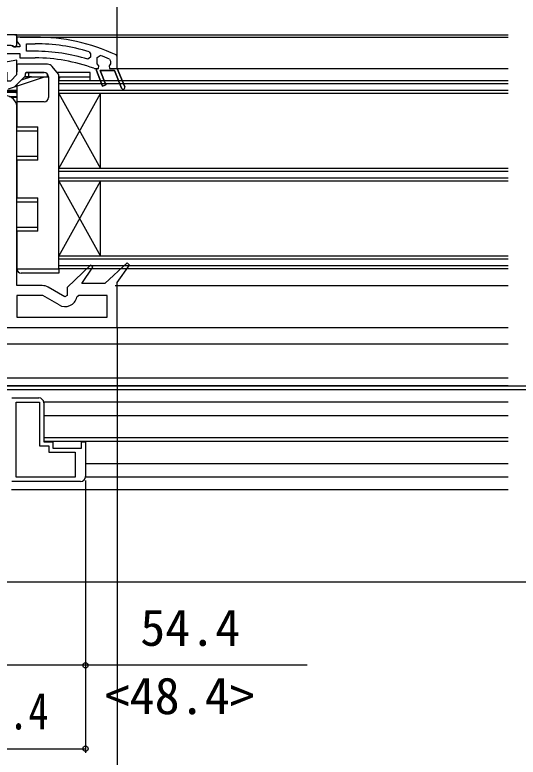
# Model space of a CAD drawing. Units: millimetres, scale not verified. Extents: x -525 to 525, y -783 to 779.
# Drawn here: x -69 to 51.4, y -646.6 to -468.9 of the extents above; entities that cross this region are included whole.
import ezdxf
from ezdxf.enums import TextEntityAlignment as Align

# ---------------------------------------------------------------- set-up
doc = ezdxf.new("R2010")
doc.units = ezdxf.units.MM
doc.header["$LTSCALE"] = 4
for name, color, linetype in [('0-2_YKK_11', 7, 'Continuous'), ('0-4_YKK_12', 2, 'Continuous'), ('0-5_YKK_13', 4, 'Continuous'), ('0-7_YKK_D', 6, 'Continuous')]:
    doc.layers.add(name, color=color, linetype=linetype)
doc.styles.add('ＭＳ ゴシック', font='')
doc.styles.get('ＭＳ ゴシック').set_extended_font_data('MS Gothic')

msp = doc.modelspace()

# ---------------------------------------------------------------- linework, layer by layer
at = {"layer": '0-2_YKK_11'}
for points in [[(-68.499, -473.7), (-140.499, -473.7), (-140.499, -485.566), (-140.577, -485.7), (-137.158, -488.605), (-136.64, -487.995), (-139.36, -485.684)], [(-71.399, -488.2), (-75.299, -488.2), (-75.299, -483.344), (-70.899, -482.568), (-70.899, -484.7), (-69.999, -484.7), (-68.499, -483.2), (-68.499, -479.708), (-75.299, -480.907), (-75.299, -476.1), (-69.943, -476.1), (-69.264, -476.524), (-68.799, -476.558), (-68.499, -476.1), (-68.499, -475.2), (-68.499, -473.7)], [(-64.133, -474.2), (-68.5, -474.2), (-68.5, -475.3), (-68.062, -475.796), (-67.8, -476.094), (-67.8, -476.5), (-69.2, -476.5), (-69.6, -476.3), (-71.017, -476.113)], [(-71.017, -476.113), (-75, -479.225), (-75, -480.7), (-73.899, -480.7), (-73.399, -480.225), (-73.208, -479.855), (-70.961, -478.1), (-67.8, -478.1), (-67.8, -479.2), (-64.133, -479.2)], [(-64.133, -477.6), (-66.2, -477.6), (-66.2, -475.8), (-64.133, -475.8)], [(-51.255, -477.709), (-50.9, -478.187), (-50.9, -479.024), (-51.548, -479.501)], [(-43.472, -486.448), (-45.162, -482.2), (-48.639, -482.2), (-47.265, -485.652), (-48.009, -485.948), (-49.5, -482.2), (-49.5, -481.7), (-49, -481.7), (-48.925, -481.11), (-49.3, -480.625), (-49.3, -480.6), (-49.3, -479.065), (-48.625, -478.596)], [(-46.4, -479.495), (-46.1, -479.953), (-46.1, -480.625), (-46.475, -481.11), (-46.4, -481.7), (-44.5, -481.7), (-42.728, -486.152), (-44.5, -481.7), (-44.5, -478.918), (-44.79, -478.464)], [(-50.117, -481.67), (-49.946, -481.7), (-49.5, -481.7), (-49.5, -482.2), (-48.009, -485.948), (-47.265, -485.652), (-48.639, -482.2), (-45.162, -482.2), (-43.472, -486.448)], [(-62.473, -533.7), (-68.499, -533.7), (-68.499, -491.1)], [(-116.499, -543.7), (-44.499, -543.7), (-44.499, -532.99), (-41.548, -528.795), (-42.139, -528.277), (-47.499, -533.2), (-52.965, -533.2), (-50.344, -529.288), (-50.949, -528.784), (-56.499, -534.187), (-56.499, -536.045), (-57.066, -536.373), (-61.023, -534.089)], [(-68.499, -541.3), (-46.899, -541.3), (-46.899, -536.1), (-53.687, -536.1), (-54.174, -536.487)], [(-58.449, -538.345), (-62.339, -536.1), (-68.499, -536.1), (-68.499, -541.3)], [(-69.7, -560.6), (-63.3, -560.6)], [(-62.1, -561.8), (-62.1, -571.1), (-59.9, -571.1), (-59.9, -572.6), (-53.1, -572.6), (-53.1, -571.1), (-52.1, -571.1), (-52.1, -579.4)], [(-53.3, -580.6), (-69.7, -580.6)]]:
    msp.add_lwpolyline(points, dxfattribs=at)
msp.add_lwpolyline([(-68.7, -579.6), (-68.7, -561.6), (-63.1, -561.6), (-63.1, -572.1), (-60.9, -572.1), (-60.9, -573.6), (-54.6, -573.6), (-54.6, -579.6)], close=True, dxfattribs=at)
for centre, radius, start, end in [((-64.133, -520.2), 46, 65.13402, 89.99999), ((-64.133, -520.2), 44.4, 73.13981, 90.00001), ((-64.133, -520.2), 42.6, 72.81723, 90.00001), ((-64.133, -520.2), 41, 70.01112, 90.00001), ((-64.133, -520.2), 44.4, 66.46078, 69.55779), ((-43.1, -486.3), 0.4, 201.69939, 21.69941), ((-43.1, -486.3), 0.4, 201.69939, 21.69941), ((-71.399, -491.1), 2.9, 0.00001, 89.99999), ((-62.473, -536.6), 2.9, 60.00001, 90.00002), ((-56.999, -535.834), 2.9, 239.99998, 346.9794), ((-63.3, -561.8), 1.2, 0.00001, 89.99999), ((-53.3, -579.4), 1.2, 270.00001, 359.99999)]:
    msp.add_arc(centre, radius, start, end, dxfattribs=at)
at = {"layer": '0-4_YKK_12'}
for p, q in [((-68.999, -473.7), (49, -473.698)), ((-67.749, -474.195), (49, -474.195)), ((-44.499, -481.7), (49, -481.7)), ((49, -484.695), (-58.499, -484.695)), ((-58.499, -508.695), (-58.499, -484.695)), ((-58.499, -529.695), (-58.499, -484.695)), ((49, -485.395), (-58.499, -485.395)), ((49, -486.995), (-58.499, -486.995)), ((49, -487.695), (-58.499, -487.695)), ((-58.499, -505.695), (-48.499, -487.695)), ((-58.499, -487.695), (-48.499, -505.695)), ((-48.499, -505.695), (-48.499, -487.695)), ((49, -505.695), (-58.499, -505.695)), ((49, -506.395), (-58.499, -506.395)), ((49, -507.995), (-58.499, -507.995)), ((49, -508.695), (-58.499, -508.695)), ((-58.499, -526.695), (-48.499, -508.695)), ((-58.499, -508.695), (-48.499, -526.695)), ((-48.499, -526.695), (-48.499, -508.695)), ((49, -526.695), (-58.499, -526.695)), ((49, -527.395), (-58.499, -527.395)), ((49, -528.995), (-58.499, -528.995)), ((49, -529.695), (-58.499, -529.695)), ((-44.999, -533.7), (49, -533.699)), ((-84.62, -543.7), (49, -543.7)), ((49, -547.7), (-109, -547.7)), ((49, -555.9), (-107, -555.9)), ((49, -557.7), (-107, -557.7)), ((49, -561.6), (-62.117, -561.6)), ((49, -564.85), (-62.1, -564.85)), ((49, -570.15), (-62.1, -570.15)), ((49, -571.049), (-61.967, -571.049)), ((49, -576.35), (-52.1, -576.35)), ((-54.884, -579.6), (-68.416, -579.6)), ((49, -579.6), (-52.117, -579.6)), ((49, -582.6), (-69.798, -582.6))]:
    msp.add_line(p, q, dxfattribs=at)
at = {"layer": '0-5_YKK_13'}
for p, q in [((-68.52, -480.698), (-68.499, -480.698)), ((-68.499, -480.898), (-68.499, -480.698)), ((-68.499, -480.898), (-68.499, -482.491)), ((-61.22, -480.698), (-68.299, -480.698)), ((-58.565, -483.116), (-60.049, -481.261)), ((-66.499, -483.319), (-66.499, -482.898)), ((-66.299, -482.698), (-61.999, -482.698)), ((-62.099, -482.698), (-66.299, -482.698)), ((-65.749, -482.698), (-65.749, -483.698)), ((-61.999, -482.698), (-62.099, -482.698)), ((-61.249, -483.037), (-61.249, -483.698)), ((-51.299, -482.698), (-58.899, -482.698)), ((-58.499, -529.698), (-58.499, -483.303)), ((-69.025, -486.052), (-66.646, -483.673)), ((-65.039, -483.698), (-67.513, -484.54)), ((-66.671, -483.698), (-60.999, -483.698)), ((-65.039, -483.698), (-66.671, -483.698)), ((-60.999, -484.699), (-61, -484.699)), ((-60.999, -483.698), (-60.999, -488.698)), ((-58.499, -483.698), (-51.299, -483.698)), ((-58.499, -483.698), (-58.499, -484.699)), ((-51, -484.699), (-58.499, -484.699)), ((-58.294, -483.905), (-58.294, -484.005)), ((-56.706, -484.699), (-56.706, -484.699)), ((-55.119, -483.805), (-55.119, -483.905)), ((-53.531, -484.599), (-53.531, -484.699)), ((-51.944, -483.705), (-51.944, -483.805)), ((-51.299, -483.698), (-50.999, -483.698)), ((-51, -484.699), (-50.999, -483.698)), ((-68.499, -485.527), (-68.499, -489.698)), ((-74.499, -487.198), (-68.799, -487.198)), ((-68.799, -487.498), (-74.499, -487.498)), ((-70.341, -488.398), (-68.499, -488.398)), ((-68.499, -488.698), (-69.772, -488.698)), ((-68.799, -487.198), (-68.799, -487.498)), ((-68.499, -489.698), (-68.499, -495.698)), ((-61.999, -489.698), (-68.499, -489.698)), ((-68.499, -495.698), (-63.499, -495.698)), ((-63.499, -503.698), (-63.499, -495.698)), ((-68.499, -502.698), (-63.499, -502.698)), ((-68.499, -503.698), (-68.499, -502.698)), ((-68.499, -503.698), (-68.499, -512.698)), ((-63.499, -503.698), (-68.499, -503.698)), ((-68.499, -512.698), (-63.499, -512.698)), ((-63.499, -520.698), (-63.499, -512.698)), ((-68.499, -519.698), (-63.499, -519.698)), ((-68.499, -520.698), (-68.499, -519.698)), ((-68.499, -520.698), (-68.499, -529.698)), ((-63.499, -520.698), (-68.499, -520.698)), ((-68.499, -529.698), (-58.499, -529.698)), ((-58.499, -530.698), (-67.499, -530.698)), ((-58.499, -529.698), (-58.499, -530.698))]:
    msp.add_line(p, q, dxfattribs=at)
for points in [[(-50.999, -483.698), (-50.999, -482.698), (-51.299, -482.698)], [(-70.516, -486.618), (-61.934, -483.698), (-60.999, -483.698)], [(-73.699, -487.198), (-73.699, -486.898), (-68.499, -486.898)], [(-63.499, -496.698), (-68.499, -496.698), (-68.499, -495.698)], [(-63.499, -513.698), (-68.499, -513.698), (-68.499, -512.698)]]:
    msp.add_lwpolyline(points, dxfattribs=at)
for centre, radius, start, end in [((-68.299, -480.898), 0.2, 90, 180), ((-61.22, -482.198), 1.5, 38.65981, 90), ((-66.999, -483.319), 0.5, 315, 0), ((-66.299, -482.898), 0.2, 90, 180), ((-61.999, -483.698), 1, 0, 90), ((-58.799, -483.303), 0.3, 0, 38.65981), ((-68.799, -486.898), 0.3, 270, 0), ((-68.799, -486.898), 0.6, 270, 300), ((-61.999, -488.698), 1, 270, 0), ((-67.499, -529.698), 1, 180, 270)]:
    msp.add_arc(centre, radius, start, end, dxfattribs=at)
at = {"layer": '0-7_YKK_D'}
for p, q in [((-44.499, -479.648), (-44.499, -399.703)), ((-44.499, -543.7), (-44.499, -701.7)), ((-106, -557.7), (86.503, -557.7)), ((-106, -557.7), (86.503, -557.7)), ((-86, -558.6), (86.503, -558.6)), ((-86, -558.6), (86.503, -558.6)), ((-52.1, -580.4), (-52.1, -645.6)), ((-52.1, -580.4), (-52.1, -625.6)), ((-96.5, -604.6), (86.503, -604.6)), ((-52.1, -624.6), (-106.5, -624.6)), ((0.898, -624.6), (-52.1, -624.6)), ((-81.5, -644.6), (-52.1, -644.6))]:
    msp.add_line(p, q, dxfattribs=at)
for centre in [(-52.1, -624.6), (-52.1, -644.6)]:
    msp.add_circle(centre, 0.637, dxfattribs=at)

# ---------------------------------------------------------------- texts
at = {"layer": '0-7_YKK_D', "style": 'ＭＳ ゴシック'}
for s, p in [('54.4', (-39.011, -622.6)), ('<48.4>', (-47.534, -638.941))]:
    msp.add_text(s, height=8.798, dxfattribs=at).set_placement(p, align=Align.BOTTOM_LEFT)
at = {"layer": '0-7_YKK_D', "style": 'ＭＳ ゴシック', "width": 0.8}
msp.add_text('29.4', height=8.798, dxfattribs=at).set_placement((-80.102, -642.6), align=Align.BOTTOM_LEFT)

doc.saveas('drawing.dxf')
